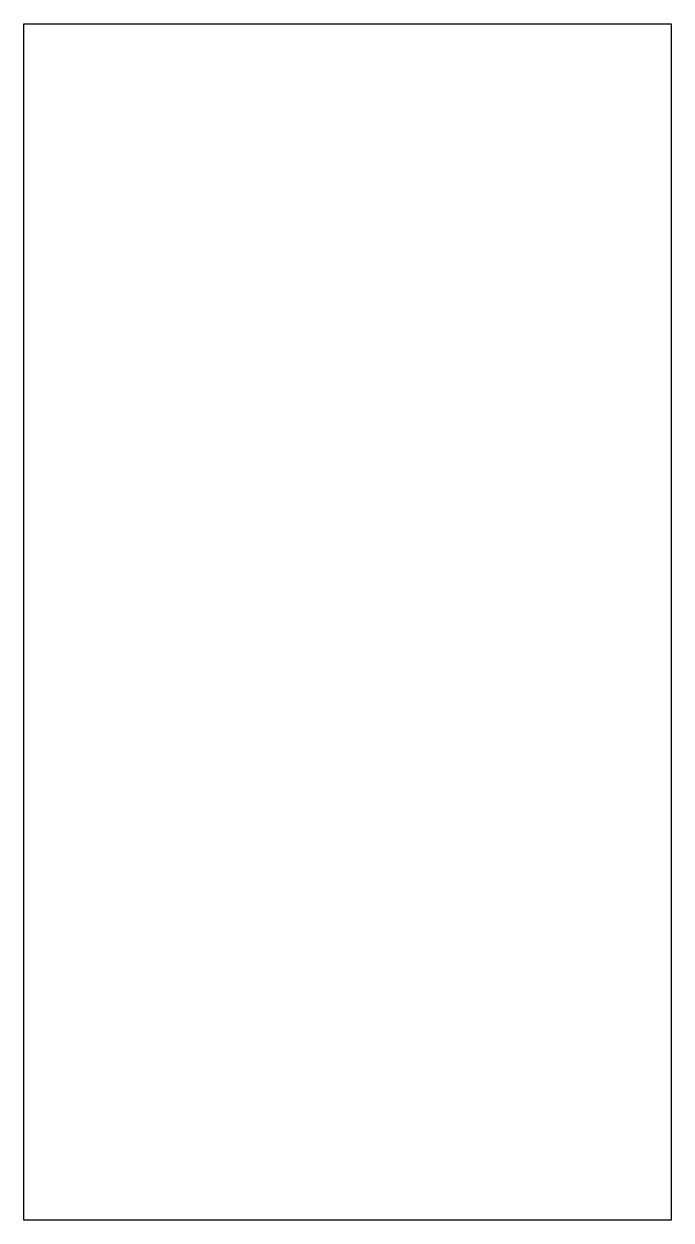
# Model space of a CAD drawing. Header units: metres. Extents: x -18.5 to -15.6, y -1.1 to 46.5.
# Drawn here: x -18.55 to -15.55, y -1.1 to 4.44 of the extents above.
import ezdxf

# ---------------------------------------------------------------- set-up
doc = ezdxf.new("R2010")
doc.units = ezdxf.units.M

msp = doc.modelspace()

# ---------------------------------------------------------------- linework, layer by layer
for p, q in [((-18.55, 4.2049), (-18.55, 4.4396)), ((-18.55, 4.4396), (-17.7657, 4.4396)), ((-17.7657, 4.4396), (-15.55, 4.4396)), ((-17.7657, 4.4396), (-17.7657, 4.4396)), ((-15.55, 4.4396), (-15.55, 4.2559)), ((-15.55, 4.2559), (-15.55, 4.2393)), ((-15.55, 4.2393), (-15.55, 4.2049)), ((-18.55, 4.148), (-18.55, 4.2049)), ((-15.55, 4.2049), (-15.55, 4.148)), ((-18.55, 4.0725), (-18.55, 4.148)), ((-15.55, 4.148), (-15.55, 3.5811)), ((-18.55, 3.3876), (-18.55, 4.0725)), ((-15.55, 3.5811), (-15.55, 3.3876)), ((-18.55, 3.1735), (-18.55, 3.3876)), ((-15.55, 3.3876), (-15.55, 3.1347)), ((-18.55, 2.9856), (-18.55, 3.1735)), ((-15.55, 3.1347), (-15.55, 2.8639)), ((-18.55, 2.5993), (-18.55, 2.9856)), ((-15.55, 2.8639), (-15.55, 2.5993)), ((-18.55, 2.3822), (-18.55, 2.5993)), ((-15.55, 2.5993), (-15.55, 2.416)), ((-18.55, 2.1409), (-18.55, 2.3822)), ((-15.55, 2.416), (-15.55, 2.1409)), ((-18.55, 1.9288), (-18.55, 2.1409)), ((-15.55, 2.1409), (-15.55, 1.9288)), ((-18.55, 1.7562), (-18.55, 1.9288)), ((-15.55, 1.9288), (-15.55, 1.7562)), ((-18.55, 1.572), (-18.55, 1.7562)), ((-15.55, 1.7562), (-15.55, 1.572)), ((-18.55, 1.4433), (-18.55, 1.572)), ((-15.55, 1.572), (-15.55, 1.4625)), ((-18.55, 1.3032), (-18.55, 1.4433)), ((-15.55, 1.4625), (-15.55, 1.3032)), ((-18.55, 1.2097), (-18.55, 1.3032)), ((-15.55, 1.3032), (-15.55, 1.236)), ((-15.55, 1.236), (-15.55, 1.1244)), ((-18.55, 1.1244), (-18.55, 1.2097)), ((-18.55, 1.0634), (-18.55, 1.1244)), ((-15.55, 1.1244), (-15.55, -0.0524)), ((-18.55, 1.0383), (-18.55, 1.0634)), ((-18.55, 1.0097), (-18.55, 1.0383)), ((-18.55, -0.0355), (-18.55, 1.0097)), ((-18.55, -0.1411), (-18.55, -0.0355)), ((-15.55, -0.0524), (-15.55, -0.2762)), ((-18.55, -0.1755), (-18.55, -0.1411)), ((-18.55, -1.1), (-18.55, -0.1755)), ((-15.55, -0.2762), (-15.55, -0.4254)), ((-15.55, -0.4254), (-15.55, -0.5139)), ((-15.55, -0.5139), (-15.55, -1.1)), ((-15.9808, -1.1), (-18.55, -1.1)), ((-15.55, -1.1), (-15.9808, -1.1))]:
    msp.add_line(p, q)

doc.saveas('drawing.dxf')
